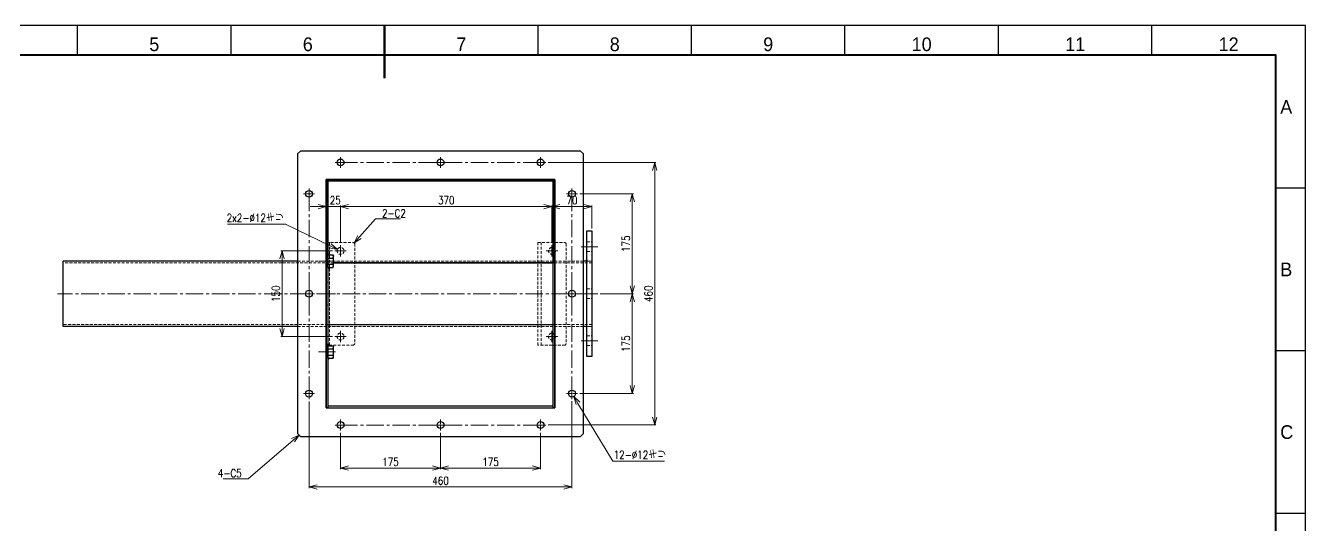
# Model space of a CAD drawing. Header units: millimetres. Extents: x 0 to 7035, y -19 to 2390.
# Drawn here: x 4796 to 7035, y 1403 to 2279 of the extents above; entities that cross this region are included whole.
import ezdxf
from ezdxf import colors
from ezdxf.entities.mleader import LeaderData, LeaderLine
from ezdxf.enums import TextEntityAlignment as Align
from ezdxf.math import Vec2, Vec3

# ---------------------------------------------------------------- set-up
doc = ezdxf.new("R2010")
doc.units = ezdxf.units.MM
doc.header["$LTSCALE"] = 1.6
doc.header["$PDMODE"] = 99
doc.header["$PDSIZE"] = 1
doc.linetypes.add('CENTER2', pattern=[28.575, 19.05, -3.175, 3.175, -3.175])
doc.linetypes.add('HIDDEN2', pattern=[4.7625, 3.175, -1.5875])
for name, color, linetype, lineweight in [('03_かくれ線', 6, 'HIDDEN2', 13), ('04_中心線', 1, 'CENTER2', 9), ('07_寸法線', 3, 'Continuous', 9), ('99_図枠', 7, 'Continuous', 40)]:
    doc.layers.add(name, color=color, linetype=linetype, lineweight=lineweight)
doc.styles.add('寸法用', font='simplex.shx', dxfattribs={"width": 0.8, "bigfont": '@extfont2.shx'})
doc.styles.add('表題用', font='MS PGothic.ttf')
doc.dimstyles.new('機械製図用', dxfattribs={"dimtxt": 3.5, "dimasz": 3.5, "dimexe": 2, "dimexo": 0, "dimgap": 1.2, "dimtad": 1, "dimdsep": 46, "dimtxsty": '寸法用', "dimblk": 'OPEN30', "dimcen": 0, "dimclrd": 256, "dimclre": 256, "dimclrt": 7, "dimazin": 2, "dimtm": 1e-09, "dimtfac": 0.75, "dimtmove": 0, "dimatfit": 3, "dimldrblk": 'OPEN30', "dimfxl": 1, "dimlwd": -1, "dimlwe": -1, "dimarcsym": 0})
doc.dimstyles.new('機械製図用$3', dxfattribs={"dimtxt": 3.5, "dimasz": 3.5, "dimexe": 2, "dimexo": 0, "dimgap": 1.2, "dimtad": 1, "dimtih": 1, "dimtoh": 1, "dimdsep": 46, "dimtxsty": '寸法用', "dimblk": 'OPEN30', "dimcen": 0, "dimsd1": 1, "dimclrd": 256, "dimclre": 256, "dimclrt": 7, "dimazin": 2, "dimtm": 1e-09, "dimtfac": 0.75, "dimtofl": 0, "dimtmove": 0, "dimatfit": 3, "dimldrblk": 'OPEN30', "dimfxl": 1, "dimlwd": -1, "dimlwe": -1, "dimarcsym": 0})

# ---------------------------------------------------------------- blocks, each defined once
blk = doc.blocks.new('*U206')
at = {"layer": '04_中心線', "color": 0, "linetype": 'CENTER2', "transparency": 16777216}
for p, q in [((-9.5, 0), (-1.2, 0)), ((0, 1.2), (0, 9.5)), ((1.2, 0), (9.5, 0)), ((0, -9.5), (0, -1.2))]:
    blk.add_line(p, q, dxfattribs=at)
at = {"layer": '04_中心線', "color": 0, "linetype": 'Continuous', "transparency": 16777216}
for p, q in [((-0.6, 0), (0.6, 0)), ((0, -0.6), (0, 0.6))]:
    blk.add_line(p, q, dxfattribs=at)
blk = doc.blocks.new('*U215')
at = {"layer": '04_中心線', "color": 0, "linetype": 'CENTER2', "transparency": 16777216}
for p, q in [((-9.5, 0), (-1.2, 0)), ((0, 1.2), (0, 9.5)), ((1.2, 0), (9.5, 0)), ((0, -9.5), (0, -1.2))]:
    blk.add_line(p, q, dxfattribs=at)
at = {"layer": '04_中心線', "color": 0, "linetype": 'Continuous', "transparency": 16777216}
for p, q in [((-0.6, 0), (0.6, 0)), ((0, -0.6), (0, 0.6))]:
    blk.add_line(p, q, dxfattribs=at)
blk = doc.blocks.new('*U216')
at = {"layer": '04_中心線', "color": 0, "linetype": 'CENTER2', "transparency": 16777216}
for p, q in [((-9.5, 0), (-1.2, 0)), ((0, 1.2), (0, 9.5)), ((1.2, 0), (9.5, 0)), ((0, -9.5), (0, -1.2))]:
    blk.add_line(p, q, dxfattribs=at)
at = {"layer": '04_中心線', "color": 0, "linetype": 'Continuous', "transparency": 16777216}
for p, q in [((-0.6, 0), (0.6, 0)), ((0, -0.6), (0, 0.6))]:
    blk.add_line(p, q, dxfattribs=at)
blk = doc.blocks.new('*U217')
at = {"layer": '04_中心線', "color": 0, "linetype": 'CENTER2', "transparency": 16777216}
for p, q in [((-9.5, 0), (-1.2, 0)), ((0, 1.2), (0, 9.5)), ((1.2, 0), (9.5, 0)), ((0, -9.5), (0, -1.2))]:
    blk.add_line(p, q, dxfattribs=at)
at = {"layer": '04_中心線', "color": 0, "linetype": 'Continuous', "transparency": 16777216}
for p, q in [((-0.6, 0), (0.6, 0)), ((0, -0.6), (0, 0.6))]:
    blk.add_line(p, q, dxfattribs=at)
blk = doc.blocks.new('*U218')
at = {"layer": '04_中心線', "color": 0, "linetype": 'CENTER2', "transparency": 16777216}
for p, q in [((-9.5, 0), (-1.2, 0)), ((0, 1.2), (0, 9.5)), ((1.2, 0), (9.5, 0)), ((0, -9.5), (0, -1.2))]:
    blk.add_line(p, q, dxfattribs=at)
at = {"layer": '04_中心線', "color": 0, "linetype": 'Continuous', "transparency": 16777216}
for p, q in [((-0.6, 0), (0.6, 0)), ((0, -0.6), (0, 0.6))]:
    blk.add_line(p, q, dxfattribs=at)
blk = doc.blocks.new('*U219')
at = {"layer": '04_中心線', "color": 0, "linetype": 'CENTER2', "transparency": 16777216}
for p, q in [((-9.5, 0), (-1.2, 0)), ((0, 1.2), (0, 9.5)), ((1.2, 0), (9.5, 0)), ((0, -9.5), (0, -1.2))]:
    blk.add_line(p, q, dxfattribs=at)
at = {"layer": '04_中心線', "color": 0, "linetype": 'Continuous', "transparency": 16777216}
for p, q in [((-0.6, 0), (0.6, 0)), ((0, -0.6), (0, 0.6))]:
    blk.add_line(p, q, dxfattribs=at)
blk = doc.blocks.new('*U220')
at = {"layer": '04_中心線', "color": 0, "linetype": 'CENTER2', "transparency": 16777216}
for p, q in [((-9.5, 0), (-1.2, 0)), ((0, 1.2), (0, 9.5)), ((1.2, 0), (9.5, 0)), ((0, -9.5), (0, -1.2))]:
    blk.add_line(p, q, dxfattribs=at)
at = {"layer": '04_中心線', "color": 0, "linetype": 'Continuous', "transparency": 16777216}
for p, q in [((-0.6, 0), (0.6, 0)), ((0, -0.6), (0, 0.6))]:
    blk.add_line(p, q, dxfattribs=at)
blk = doc.blocks.new('*U221')
at = {"layer": '04_中心線', "color": 0, "linetype": 'CENTER2', "transparency": 16777216}
for p, q in [((-9.5, 0), (-1.2, 0)), ((0, 1.2), (0, 9.5)), ((1.2, 0), (9.5, 0)), ((0, -9.5), (0, -1.2))]:
    blk.add_line(p, q, dxfattribs=at)
at = {"layer": '04_中心線', "color": 0, "linetype": 'Continuous', "transparency": 16777216}
for p, q in [((-0.6, 0), (0.6, 0)), ((0, -0.6), (0, 0.6))]:
    blk.add_line(p, q, dxfattribs=at)
blk = doc.blocks.new('*U222')
at = {"layer": '04_中心線', "color": 0, "linetype": 'CENTER2', "transparency": 16777216}
for p, q in [((-9.5, 0), (-1.2, 0)), ((0, 1.2), (0, 9.5)), ((1.2, 0), (9.5, 0)), ((0, -9.5), (0, -1.2))]:
    blk.add_line(p, q, dxfattribs=at)
at = {"layer": '04_中心線', "color": 0, "linetype": 'Continuous', "transparency": 16777216}
for p, q in [((-0.6, 0), (0.6, 0)), ((0, -0.6), (0, 0.6))]:
    blk.add_line(p, q, dxfattribs=at)
blk = doc.blocks.new('*U223')
at = {"layer": '04_中心線', "color": 0, "linetype": 'CENTER2', "transparency": 16777216}
for p, q in [((-9.5, 0), (-1.2, 0)), ((0, 1.2), (0, 9.5)), ((1.2, 0), (9.5, 0)), ((0, -9.5), (0, -1.2))]:
    blk.add_line(p, q, dxfattribs=at)
at = {"layer": '04_中心線', "color": 0, "linetype": 'Continuous', "transparency": 16777216}
for p, q in [((-0.6, 0), (0.6, 0)), ((0, -0.6), (0, 0.6))]:
    blk.add_line(p, q, dxfattribs=at)
blk = doc.blocks.new('*U208')
at = {"layer": '04_中心線', "color": 0, "linetype": 'CENTER2', "transparency": 16777216}
for p, q in [((-9.5, 0), (-1.2, 0)), ((0, 1.2), (0, 9.5)), ((1.2, 0), (9.5, 0)), ((0, -9.5), (0, -1.2))]:
    blk.add_line(p, q, dxfattribs=at)
at = {"layer": '04_中心線', "color": 0, "linetype": 'Continuous', "transparency": 16777216}
for p, q in [((-0.6, 0), (0.6, 0)), ((0, -0.6), (0, 0.6))]:
    blk.add_line(p, q, dxfattribs=at)
blk = doc.blocks.new('*U209')
at = {"layer": '04_中心線', "color": 0, "linetype": 'CENTER2', "transparency": 16777216}
for p, q in [((-9.5, 0), (-1.2, 0)), ((0, 1.2), (0, 9.5)), ((1.2, 0), (9.5, 0)), ((0, -9.5), (0, -1.2))]:
    blk.add_line(p, q, dxfattribs=at)
at = {"layer": '04_中心線', "color": 0, "linetype": 'Continuous', "transparency": 16777216}
for p, q in [((-0.6, 0), (0.6, 0)), ((0, -0.6), (0, 0.6))]:
    blk.add_line(p, q, dxfattribs=at)
blk = doc.blocks.new('_Open30')
at = {"color": 0, "linetype": 'ByBlock', "lineweight": -2}
for p, q in [((-1, 0.27), (0, 0)), ((0, 0), (-1, -0.27)), ((0, 0), (-1, 0))]:
    blk.add_line(p, q, dxfattribs=at)
blk = doc.blocks.new('*D238')
at = {"layer": '07_寸法線', "transparency": 16777216}
for p, q in [((5347.1, 1564.8), (5347.1, 1501.2)), ((5522.1, 1536.2), (5522.1, 1501.2)), ((5508.1, 1503.2), (5361.1, 1503.2))]:
    blk.add_line(p, q, dxfattribs=at)
at = {"layer": 'Defpoints', "color": 0, "transparency": 16777216}
for p in [(5347.1, 1568.8), (5522.1, 1540.2), (5347.1, 1503.2)]:
    blk.add_point(p, dxfattribs=at)
at = {"layer": '07_寸法線', "transparency": 16777216, "xscale": 14, "yscale": 14, "zscale": 14, "rotation": 180}
blk.add_blockref('_Open30', (5347.1, 1503.2), dxfattribs=at)
at = {"layer": '07_寸法線', "transparency": 16777216, "xscale": 14, "yscale": 14, "zscale": 14}
blk.add_blockref('_Open30', (5522.1, 1503.2), dxfattribs=at)
at = {"layer": '07_寸法線', "color": 7, "transparency": 16777216, "insert": (5434.6, 1514.2), "char_height": 14, "attachment_point": 5, "style": '寸法用'}
blk.add_mtext('175', dxfattribs=at)
blk = doc.blocks.new('*D237')
at = {"layer": '07_寸法線', "transparency": 16777216}
for p, q in [((5522.1, 1565.3), (5522.1, 1501.2)), ((5697.1, 1565.3), (5697.1, 1501.2)), ((5536.1, 1503.2), (5683.1, 1503.2))]:
    blk.add_line(p, q, dxfattribs=at)
at = {"layer": 'Defpoints', "color": 0, "transparency": 16777216}
for p in [(5522.1, 1569.3), (5697.1, 1569.3), (5697.1, 1503.2)]:
    blk.add_point(p, dxfattribs=at)
at = {"layer": '07_寸法線', "transparency": 16777216, "xscale": 14, "yscale": 14, "zscale": 14, "rotation": 180}
blk.add_blockref('_Open30', (5522.1, 1503.2), dxfattribs=at)
at = {"layer": '07_寸法線', "transparency": 16777216, "xscale": 14, "yscale": 14, "zscale": 14}
blk.add_blockref('_Open30', (5697.1, 1503.2), dxfattribs=at)
at = {"layer": '07_寸法線', "color": 7, "transparency": 16777216, "insert": (5609.6, 1514.2), "char_height": 14, "attachment_point": 5, "style": '寸法用'}
blk.add_mtext('175', dxfattribs=at)
blk = doc.blocks.new('*D239')
at = {"layer": '07_寸法線', "transparency": 16777216}
for p, q in [((5292.1, 1619.8), (5292.1, 1468.2)), ((5752.1, 1620.3), (5752.1, 1468.2)), ((5306.1, 1470.2), (5738.1, 1470.2))]:
    blk.add_line(p, q, dxfattribs=at)
at = {"layer": 'Defpoints', "color": 0, "transparency": 16777216}
for p in [(5292.1, 1623.8), (5752.1, 1624.3), (5752.1, 1470.2)]:
    blk.add_point(p, dxfattribs=at)
at = {"layer": '07_寸法線', "transparency": 16777216, "xscale": 14, "yscale": 14, "zscale": 14, "rotation": 180}
blk.add_blockref('_Open30', (5292.1, 1470.2), dxfattribs=at)
at = {"layer": '07_寸法線', "transparency": 16777216, "xscale": 14, "yscale": 14, "zscale": 14}
blk.add_blockref('_Open30', (5752.1, 1470.2), dxfattribs=at)
at = {"layer": '07_寸法線', "color": 7, "transparency": 16777216, "insert": (5522.1, 1481.2), "char_height": 14, "attachment_point": 5, "style": '寸法用'}
blk.add_mtext('460', dxfattribs=at)
blk = doc.blocks.new('*D234')
at = {"layer": '07_寸法線', "transparency": 16777216}
for p, q in [((5765.6, 1983.8), (5859.5, 1983.8)), ((5857.5, 1822.8), (5857.5, 1969.8)), ((5801.5, 1808.8), (5859.5, 1808.8))]:
    blk.add_line(p, q, dxfattribs=at)
at = {"layer": 'Defpoints', "color": 0, "transparency": 16777216}
for p in [(5761.6, 1983.8), (5857.5, 1983.8), (5797.5, 1808.8)]:
    blk.add_point(p, dxfattribs=at)
at = {"layer": '07_寸法線', "transparency": 16777216, "xscale": 14, "yscale": 14, "zscale": 14}
for p, rotation in [((5857.5, 1983.8), 90), ((5857.5, 1808.8), 270)]:
    blk.add_blockref('_Open30', p, dxfattribs=dict(at, rotation=rotation))
at = {"layer": '07_寸法線', "color": 7, "transparency": 16777216, "insert": (5846.5, 1896.3), "char_height": 14, "attachment_point": 5, "rotation": 90, "style": '寸法用'}
blk.add_mtext('175', dxfattribs=at)
blk = doc.blocks.new('*D236')
at = {"layer": '07_寸法線', "transparency": 16777216}
for p, q in [((5801.5, 1808.8), (5859.5, 1808.8)), ((5857.5, 1794.8), (5857.5, 1647.8)), ((5765.6, 1633.8), (5859.5, 1633.8))]:
    blk.add_line(p, q, dxfattribs=at)
at = {"layer": 'Defpoints', "color": 0, "transparency": 16777216}
for p in [(5797.5, 1808.8), (5761.6, 1633.8), (5857.5, 1633.8)]:
    blk.add_point(p, dxfattribs=at)
at = {"layer": '07_寸法線', "transparency": 16777216, "xscale": 14, "yscale": 14, "zscale": 14}
for p, rotation in [((5857.5, 1808.8), 90), ((5857.5, 1633.8), 270)]:
    blk.add_blockref('_Open30', p, dxfattribs=dict(at, rotation=rotation))
at = {"layer": '07_寸法線', "color": 7, "transparency": 16777216, "insert": (5846.5, 1721.3), "char_height": 14, "attachment_point": 5, "rotation": 90, "style": '寸法用'}
blk.add_mtext('175', dxfattribs=at)
blk = doc.blocks.new('*D233')
at = {"layer": '07_寸法線', "transparency": 16777216}
for p, q in [((5710.6, 2038.8), (5898.8, 2038.8)), ((5896.8, 1592.8), (5896.8, 2024.8)), ((5710.6, 1578.8), (5898.8, 1578.8))]:
    blk.add_line(p, q, dxfattribs=at)
at = {"layer": 'Defpoints', "color": 0, "transparency": 16777216}
for p in [(5706.6, 2038.8), (5896.8, 2038.8), (5706.6, 1578.8)]:
    blk.add_point(p, dxfattribs=at)
at = {"layer": '07_寸法線', "transparency": 16777216, "xscale": 14, "yscale": 14, "zscale": 14}
for p, rotation in [((5896.8, 2038.8), 90), ((5896.8, 1578.8), 270)]:
    blk.add_blockref('_Open30', p, dxfattribs=dict(at, rotation=rotation))
at = {"layer": '07_寸法線', "color": 7, "transparency": 16777216, "insert": (5885.8, 1808.8), "char_height": 14, "attachment_point": 5, "rotation": 90, "style": '寸法用'}
blk.add_mtext('460', dxfattribs=at)
blk = doc.blocks.new('*D235')
at = {"layer": '07_寸法線', "transparency": 16777216}
for p, q in [((5717.1, 1897.8), (5717.1, 1963.5)), ((5731.1, 1961.5), (5773.1, 1961.5)), ((5787.1, 1922.8), (5787.1, 1963.5))]:
    blk.add_line(p, q, dxfattribs=at)
at = {"layer": 'Defpoints', "color": 0, "transparency": 16777216}
for p in [(5787.1, 1961.5), (5787.1, 1918.8), (5717.1, 1893.8)]:
    blk.add_point(p, dxfattribs=at)
at = {"layer": '07_寸法線', "transparency": 16777216, "xscale": 14, "yscale": 14, "zscale": 14, "rotation": 180}
blk.add_blockref('_Open30', (5717.1, 1961.5), dxfattribs=at)
at = {"layer": '07_寸法線', "transparency": 16777216, "xscale": 14, "yscale": 14, "zscale": 14}
blk.add_blockref('_Open30', (5787.1, 1961.5), dxfattribs=at)
at = {"layer": '07_寸法線', "color": 7, "transparency": 16777216, "insert": (5752.1, 1972.5), "char_height": 14, "attachment_point": 5, "style": '寸法用'}
blk.add_mtext('70', dxfattribs=at)
blk = doc.blocks.new('*D231')
at = {"layer": '07_寸法線', "transparency": 16777216}
for p, q in [((5347.1, 1897.8), (5347.1, 1963.5)), ((5703.1, 1961.5), (5361.1, 1961.5)), ((5717.1, 1897.8), (5717.1, 1963.5))]:
    blk.add_line(p, q, dxfattribs=at)
at = {"layer": 'Defpoints', "color": 0, "transparency": 16777216}
for p in [(5347.1, 1961.5), (5347.1, 1893.8), (5717.1, 1893.8)]:
    blk.add_point(p, dxfattribs=at)
at = {"layer": '07_寸法線', "transparency": 16777216, "xscale": 14, "yscale": 14, "zscale": 14, "rotation": 180}
blk.add_blockref('_Open30', (5347.1, 1961.5), dxfattribs=at)
at = {"layer": '07_寸法線', "transparency": 16777216, "xscale": 14, "yscale": 14, "zscale": 14}
blk.add_blockref('_Open30', (5717.1, 1961.5), dxfattribs=at)
at = {"layer": '07_寸法線', "color": 7, "transparency": 16777216, "insert": (5532.1, 1972.5), "char_height": 14, "attachment_point": 5, "style": '寸法用'}
blk.add_mtext('370', dxfattribs=at)
blk = doc.blocks.new('*D232')
at = {"layer": '07_寸法線', "transparency": 16777216}
for p, q in [((5308.1, 1961.5), (5294.1, 1961.5)), ((5322.1, 1902.8), (5322.1, 1963.5)), ((5347.1, 1961.5), (5322.1, 1961.5)), ((5347.1, 1897.8), (5347.1, 1963.5)), ((5361.1, 1961.5), (5375.1, 1961.5))]:
    blk.add_line(p, q, dxfattribs=at)
at = {"layer": 'Defpoints', "color": 0, "transparency": 16777216}
for p in [(5322.1, 1961.5), (5322.1, 1898.8), (5347.1, 1893.8)]:
    blk.add_point(p, dxfattribs=at)
at = {"layer": '07_寸法線', "transparency": 16777216, "xscale": 14, "yscale": 14, "zscale": 14}
blk.add_blockref('_Open30', (5322.1, 1961.5), dxfattribs=at)
at = {"layer": '07_寸法線', "transparency": 16777216, "xscale": 14, "yscale": 14, "zscale": 14, "rotation": 180}
blk.add_blockref('_Open30', (5347.1, 1961.5), dxfattribs=at)
at = {"layer": '07_寸法線', "color": 7, "transparency": 16777216, "insert": (5337.9, 1972.5), "char_height": 14, "attachment_point": 5, "style": '寸法用'}
blk.add_mtext('25', dxfattribs=at)
blk = doc.blocks.new('*D241')
at = {"layer": '07_寸法線', "transparency": 16777216}
for p, q in [((5149.2, 1930.6), (5250.7, 1930.6)), ((5250.7, 1930.6), (5329.1, 1892.5))]:
    blk.add_line(p, q, dxfattribs=at)
at = {"layer": 'Defpoints', "color": 0, "transparency": 16777216}
for p in [(5341.7, 1886.4), (5352.5, 1881.2)]:
    blk.add_point(p, dxfattribs=at)
at = {"layer": '07_寸法線', "transparency": 16777216, "xscale": 14, "yscale": 14, "zscale": 14, "rotation": 334.0855393128426}
blk.add_blockref('_Open30', (5341.7, 1886.4), dxfattribs=at)
at = {"layer": '07_寸法線', "color": 7, "transparency": 16777216, "insert": (5197.9, 1941.6), "char_height": 14, "attachment_point": 5, "style": '寸法用'}
blk.add_mtext('2x2-∅12キリ', dxfattribs=at)
blk = doc.blocks.new('*D240')
at = {"layer": '07_寸法線', "transparency": 16777216}
for p, q in [((5823.8, 1515.6), (5762.5, 1616.7)), ((5914.1, 1515.6), (5823.8, 1515.6))]:
    blk.add_line(p, q, dxfattribs=at)
at = {"layer": 'Defpoints', "color": 0, "transparency": 16777216}
for p in [(5749, 1638.9), (5755.2, 1628.7)]:
    blk.add_point(p, dxfattribs=at)
at = {"layer": '07_寸法線', "transparency": 16777216, "xscale": 14, "yscale": 14, "zscale": 14, "rotation": 121.2516655198328}
blk.add_blockref('_Open30', (5755.2, 1628.7), dxfattribs=at)
at = {"layer": '07_寸法線', "color": 7, "transparency": 16777216, "insert": (5871, 1526.6), "char_height": 14, "attachment_point": 5, "style": '寸法用'}
blk.add_mtext('12-{\\A1;∅12}キリ', dxfattribs=at)
blk = doc.blocks.new('*D252')
at = {"layer": '07_寸法線', "transparency": 16777216}
for p, q in [((5333.1, 1883.8), (5242.9, 1883.8)), ((5244.9, 1747.8), (5244.9, 1869.8)), ((5333.1, 1733.8), (5242.9, 1733.8))]:
    blk.add_line(p, q, dxfattribs=at)
at = {"layer": 'Defpoints', "color": 0, "transparency": 16777216}
for p in [(5244.9, 1883.8), (5337.1, 1883.8), (5337.1, 1733.8)]:
    blk.add_point(p, dxfattribs=at)
at = {"layer": '07_寸法線', "transparency": 16777216, "xscale": 14, "yscale": 14, "zscale": 14}
for p, rotation in [((5244.9, 1883.8), 90), ((5244.9, 1733.8), 270)]:
    blk.add_blockref('_Open30', p, dxfattribs=dict(at, rotation=rotation))
at = {"layer": '07_寸法線', "color": 7, "transparency": 16777216, "insert": (5233.9, 1808.8), "char_height": 14, "attachment_point": 5, "rotation": 90, "style": '寸法用'}
blk.add_mtext('150', dxfattribs=at)

msp = doc.modelspace()

# ---------------------------------------------------------------- hatches: boundary and pattern name
h = msp.add_hatch(color=256)
h.dxf.hatch_style = 1
h.paths.add_polyline_path([(5328.099, 1854.81), (5325.099, 1854.81), (5325.099, 1851.81)])
h.paths.add_polyline_path([(5325.099, 1879.75), (5325.099, 1876.75), (5328.099, 1876.75)])
h = msp.add_hatch(color=256)
h.dxf.hatch_style = 1
h.paths.add_polyline_path([(5328.099, 1695.81), (5325.099, 1695.81), (5325.099, 1692.81)])
h.paths.add_polyline_path([(5325.099, 1720.75), (5325.099, 1717.75), (5328.099, 1717.75)])

# ---------------------------------------------------------------- linework, layer by layer
for p, q in [((5325.099, 1863.18), (5325.099, 2008.78)), ((5325.099, 2008.78), (5719.099, 2008.78)), ((5719.099, 2006.03), (5325.099, 2006.03)), ((5719.099, 2008.78), (5719.099, 1863.18)), ((4862.099, 1751.63), (4862.099, 1865.93)), ((5719.099, 1863.18), (5335.099, 1863.18)), ((5335.099, 1862.93), (5719.099, 1862.93)), ((5325.099, 1754.63), (5719.099, 1754.63)), ((5719.099, 1611.53), (5325.099, 1611.53))]:
    msp.add_line(p, q)
at = {"color": 0}
for p, q in [((5272.099, 1865.93), (4862.099, 1865.93)), ((5778.099, 1865.93), (5772.099, 1865.93)), ((5272.099, 1751.63), (4862.099, 1751.63)), ((5778.099, 1751.63), (5772.099, 1751.63))]:
    msp.add_line(p, q, dxfattribs=at)
for points in [[(5767.099, 2058.78), (5277.099, 2058.78), (5272.099, 2053.78), (5272.099, 1563.78), (5277.099, 1558.78), (5767.099, 1558.78), (5772.099, 1563.78), (5772.099, 2053.78)], [(5722.099, 2008.78), (5322.099, 2008.78), (5322.099, 1608.78), (5722.099, 1608.78)], [(5778.099, 1918.78), (5787.099, 1918.78), (5787.099, 1698.78), (5778.099, 1698.78)]]:
    msp.add_lwpolyline(points, close=True, dxfattribs=at)
for points in [[(5325.099, 1608.78), (5322.099, 1608.78), (5322.099, 2008.78), (5325.099, 2008.78)], [(5722.099, 1608.78), (5719.099, 1608.78), (5719.099, 2008.78), (5722.099, 2008.78)], [(5719.099, 1754.38), (5325.099, 1754.38), (5325.099, 1608.78), (5719.099, 1608.78)]]:
    msp.add_lwpolyline(points, close=True)
for points in [[(5328.099, 1876.75), (5325.099, 1876.75), (5325.099, 1879.75), (5328.099, 1876.75)], [(5325.099, 1876.75), (5333.962, 1876.75)], [(5325.099, 1854.81), (5325.099, 1876.75)], [(5325.099, 1871.265), (5333.962, 1871.265)], [(5325.099, 1860.295), (5333.962, 1860.295)], [(5333.962, 1876.75), (5335.099, 1874.78)], [(5335.099, 1856.78), (5335.099, 1874.78)], [(5325.099, 1854.81), (5333.962, 1854.81)], [(5328.099, 1854.81), (5325.099, 1854.81), (5325.099, 1851.81), (5328.099, 1854.81)], [(5333.962, 1854.81), (5335.099, 1856.78)], [(5328.099, 1717.75), (5325.099, 1717.75), (5325.099, 1720.75), (5328.099, 1717.75)], [(5325.099, 1717.75), (5333.962, 1717.75)], [(5325.099, 1695.81), (5325.099, 1717.75)], [(5325.099, 1712.265), (5333.962, 1712.265)], [(5333.962, 1717.75), (5335.099, 1715.78)], [(5335.099, 1697.78), (5335.099, 1715.78)], [(5325.099, 1701.295), (5333.962, 1701.295)], [(5325.099, 1695.81), (5333.962, 1695.81)], [(5328.099, 1695.81), (5325.099, 1695.81), (5325.099, 1692.81), (5328.099, 1695.81)], [(5333.962, 1695.81), (5335.099, 1697.78)]]:
    msp.add_lwpolyline(points)
for points in [[(5333.962, 1871.265, 0.26794908), (5333.962, 1876.75)], [(5333.962, 1860.295, 0.20733158), (5333.962, 1871.265)], [(5333.962, 1854.81, 0.26794908), (5333.962, 1860.295)], [(5333.962, 1712.265, 0.26794908), (5333.962, 1717.75)], [(5333.962, 1701.295, 0.20733158), (5333.962, 1712.265)], [(5333.962, 1695.81, 0.26794908), (5333.962, 1701.295)]]:
    msp.add_lwpolyline(points, format="xyb")
at = {"color": 3}
for points in [[(5778.099, 1865.93), (5776.099, 1865.93), (5776.099, 1865.93), (5778.099, 1867.93)], [(5778.099, 1751.63), (5776.099, 1751.63), (5776.099, 1751.63), (5778.099, 1749.63)]]:
    msp.add_lwpolyline(points, close=True, dxfattribs=at)
at = {"color": 0}
for centre in [(5347.099, 2038.78), (5522.099, 2038.78), (5697.099, 2038.78), (5292.099, 1983.78), (5752.099, 1983.78), (5292.099, 1808.78), (5752.099, 1808.78), (5292.099, 1633.78), (5752.099, 1633.78), (5347.099, 1578.78), (5522.099, 1578.78), (5697.099, 1578.78)]:
    msp.add_circle(centre, 6, dxfattribs=at)
at = {"layer": '03_かくれ線'}
for p, q in [((5322.099, 1898.78), (5370.099, 1898.78)), ((5322.099, 1898.78), (5322.099, 1718.78)), ((5328.099, 1898.78), (5328.099, 1718.78)), ((5372.099, 1896.78), (5370.099, 1898.78)), ((5372.099, 1896.78), (5372.099, 1720.78)), ((5692.099, 1898.78), (5740.099, 1898.78)), ((5692.099, 1898.78), (5692.099, 1718.78)), ((5698.099, 1898.78), (5698.099, 1718.78)), ((5742.099, 1896.78), (5740.099, 1898.78)), ((5742.099, 1896.78), (5742.099, 1720.78)), ((5778.099, 1899.552), (5787.099, 1899.552)), ((5778.099, 1882.552), (5787.099, 1882.552)), ((5335.099, 1862.93), (4862.099, 1862.93)), ((5272.099, 1865.93), (5324.099, 1865.93)), ((5322.099, 1872.28), (5325.099, 1872.28)), ((5322.099, 1751.63), (5322.099, 1865.93)), ((5322.099, 1862.93), (5325.099, 1862.93)), ((5322.099, 1859.28), (5325.099, 1859.28)), ((5772.099, 1865.93), (5324.099, 1865.93)), ((5719.099, 1865.93), (5325.099, 1865.93)), ((5335.099, 1863.18), (5325.099, 1863.18)), ((5787.099, 1862.93), (5719.099, 1862.93)), ((5719.099, 1862.93), (5722.099, 1862.93)), ((5722.099, 1751.63), (5722.099, 1865.93)), ((5787.099, 1865.93), (5778.099, 1865.93)), ((5778.099, 1865.93), (5787.099, 1865.93)), ((5787.099, 1751.63), (5787.099, 1865.93)), ((5322.099, 1828.78), (5325.099, 1828.78)), ((5778.099, 1817.28), (5787.099, 1817.28)), ((5778.099, 1800.28), (5787.099, 1800.28)), ((5322.099, 1788.78), (5325.099, 1788.78)), ((5325.099, 1754.63), (4862.099, 1754.63)), ((5272.099, 1751.63), (5324.099, 1751.63)), ((5322.099, 1754.63), (5325.099, 1754.63)), ((5772.099, 1751.63), (5324.099, 1751.63)), ((5719.099, 1751.63), (5325.099, 1751.63)), ((5787.099, 1754.63), (5719.099, 1754.63)), ((5719.099, 1754.63), (5722.099, 1754.63)), ((5787.099, 1751.63), (5778.099, 1751.63)), ((5778.099, 1751.63), (5787.099, 1751.63)), ((5778.099, 1735.008), (5787.099, 1735.008)), ((5370.099, 1718.78), (5322.099, 1718.78)), ((5322.099, 1713.28), (5325.099, 1713.28)), ((5370.099, 1718.78), (5372.099, 1720.78)), ((5740.099, 1718.78), (5692.099, 1718.78)), ((5740.099, 1718.78), (5742.099, 1720.78)), ((5778.099, 1718.008), (5787.099, 1718.008)), ((5322.099, 1700.28), (5325.099, 1700.28))]:
    msp.add_line(p, q, dxfattribs=at)
for centre in [(5347.099, 1883.78), (5717.099, 1883.78), (5347.099, 1733.78), (5717.099, 1733.78)]:
    msp.add_circle(centre, 6, dxfattribs=at)
at = {"layer": '04_中心線'}
for p, q in [((5697.099, 2038.78), (5347.099, 2038.78)), ((5292.099, 1983.78), (5292.099, 1633.78)), ((5752.099, 1983.78), (5752.099, 1633.78)), ((5337.099, 1883.78), (5357.099, 1883.78)), ((5347.099, 1873.78), (5347.099, 1893.78)), ((5707.099, 1883.78), (5727.099, 1883.78)), ((5717.099, 1873.78), (5717.099, 1893.78)), ((5768.102, 1891.052), (5797.475, 1891.052)), ((5308.599, 1865.78), (5338.599, 1865.78)), ((5792.679, 1808.78), (4852.099, 1808.78)), ((5308.599, 1808.78), (5338.599, 1808.78)), ((5768.102, 1808.78), (5797.475, 1808.78)), ((5337.099, 1733.78), (5357.099, 1733.78)), ((5347.099, 1743.78), (5347.099, 1723.78)), ((5707.099, 1733.78), (5727.099, 1733.78)), ((5717.099, 1743.78), (5717.099, 1723.78)), ((5768.102, 1726.508), (5797.475, 1726.508)), ((5308.599, 1706.78), (5338.599, 1706.78)), ((5697.099, 1578.78), (5347.099, 1578.78))]:
    msp.add_line(p, q, dxfattribs=at)
for points in [[(5335.099, 1865.78), (5325.099, 1865.78)], [(5335.099, 1706.78), (5325.099, 1706.78)]]:
    msp.add_lwpolyline(points, dxfattribs=at)
at = {"layer": '99_図枠', "lineweight": 25}
for p, q in [((4886.991, 2226.575), (4886.991, 2278.58)), ((5155.538, 2226.575), (5155.538, 2278.58)), ((5692.632, 2226.575), (5692.632, 2278.58)), ((5961.179, 2226.575), (5961.179, 2278.58)), ((6229.726, 2226.575), (6229.726, 2278.58)), ((6229.726, 2226.575), (6229.726, 2278.58)), ((6498.273, 2226.575), (6498.273, 2278.58)), ((6766.82, 2226.575), (6766.82, 2278.58)), ((7035.367, 1993.728), (6983.361, 1993.728)), ((7035.367, 1708.877), (6983.361, 1708.877)), ((7035.367, 1424.025), (6983.361, 1424.025))]:
    msp.add_line(p, q, dxfattribs=at)
at = {"layer": '99_図枠', "lineweight": 53}
msp.add_line((5424.085, 2278.58), (5424.085, 2186.571), dxfattribs=at)
at = {"layer": '99_図枠'}
msp.add_lwpolyline([(3968.659, 51.773), (6983.361, 51.773), (6983.361, 2226.575), (3968.659, 2226.575)], close=True, dxfattribs=at)
at = {"layer": 'Defpoints'}
msp.add_lwpolyline([(3812.803, 0), (7035.367, 0), (7035.367, 2278.58), (3812.803, 2278.58)], close=True, dxfattribs=at)

# ---------------------------------------------------------------- block references
at = {"layer": '04_中心線', "linetype": 'CENTER2', "rotation": 180}
for name, p in [('*U217', (5347.099, 2038.78)), ('*U218', (5522.099, 2038.78)), ('*U219', (5697.099, 2038.78)), ('*U216', (5292.099, 1983.78)), ('*U220', (5752.099, 1983.78)), ('*U215', (5292.099, 1808.78)), ('*U221', (5752.099, 1808.78)), ('*U206', (5292.099, 1633.78)), ('*U222', (5752.099, 1633.78)), ('*U209', (5347.099, 1578.78)), ('*U208', (5522.099, 1578.78)), ('*U223', (5697.099, 1578.78))]:
    msp.add_blockref(name, p, dxfattribs=at)

# ---------------------------------------------------------------- texts
at = {"layer": '99_図枠', "lineweight": 13, "style": '表題用'}
for s, height, p in [('5', 24.002, (5021.265, 2226.575)), ('6', 24.002, (5289.812, 2226.575)), ('7', 24.002, (5558.358, 2226.575)), ('8', 24.002, (5826.905, 2226.575)), ('9', 24.002, (6095.452, 2226.575)), ('10', 24.0024, (6363.999, 2226.575)), ('11', 24.0024, (6632.546, 2226.575)), ('12', 24.0024, (6901.093, 2226.575))]:
    msp.add_text(s, height=height, dxfattribs=at).set_placement(p, align=Align.BOTTOM_CENTER)
for s, p in [('A', (6991.362, 2136.154)), ('B', (6991.362, 1851.303)), ('C', (6991.362, 1566.451))]:
    msp.add_text(s, height=24.002, dxfattribs=at).set_placement(p, align=Align.MIDDLE_LEFT)

# ---------------------------------------------------------------- dimensions: what is measured, and where the dimension line sits
at = {"layer": '07_寸法線'}
for base, p1, p2, picture, middle in [((5896.826, 2038.78), (5706.599, 1578.78), (5706.599, 2038.78), '*D233', (5885.826, 1808.78)), ((5857.48, 1983.78), (5797.475, 1808.78), (5761.599, 1983.78), '*D234', (5846.48, 1896.28)), ((5244.866, 1883.78), (5337.099, 1733.78), (5337.099, 1883.78), '*D252', (5233.866, 1808.78)), ((5857.48, 1633.78), (5797.475, 1808.78), (5761.599, 1633.78), '*D236', (5846.48, 1721.28))]:
    dim = msp.add_linear_dim(base=base, p1=p1, p2=p2, angle=90, dimstyle='機械製図用', override={"dimtxt": 14, "dimasz": 14, "dimexo": 4, "dimgap": 4}, dxfattribs=at)
    dim.commit()
    dim.dimension.update_dxf_attribs({"geometry": picture, "text_midpoint": middle})
dim = msp.add_linear_dim(base=(5322.099, 1961.467), p1=(5347.099, 1893.78), p2=(5322.099, 1898.78), dimstyle='機械製図用', override={"dimtxt": 14, "dimasz": 14, "dimexo": 4, "dimgap": 4, "dimtmove": 2}, dxfattribs=at)
dim.commit()
dim.dimension.update_dxf_attribs({"geometry": '*D232', "text_midpoint": (5337.86, 1972.467), "dimtype": 160})
for base, p1, p2, picture, middle in [((5347.099, 1961.467), (5717.099, 1893.78), (5347.099, 1893.78), '*D231', (5532.099, 1972.467)), ((5787.099, 1961.467), (5717.099, 1893.78), (5787.099, 1918.78), '*D235', (5752.099, 1972.467)), ((5752.099, 1470.19), (5292.099, 1623.78), (5752.099, 1624.28), '*D239', (5522.099, 1481.19)), ((5347.099, 1503.155), (5522.099, 1540.194), (5347.099, 1568.78), '*D238', (5434.599, 1514.155)), ((5697.099, 1503.155), (5522.099, 1569.28), (5697.099, 1569.28), '*D237', (5609.599, 1514.155))]:
    dim = msp.add_linear_dim(base=base, p1=p1, p2=p2, dimstyle='機械製図用', override={"dimtxt": 14, "dimasz": 14, "dimexo": 4, "dimgap": 4}, dxfattribs=at)
    dim.commit()
    dim.dimension.update_dxf_attribs({"geometry": picture, "text_midpoint": middle})
for p1, p2, text, picture, middle in [((5352.496, 1881.158), (5341.702, 1886.402), '2x2-<>キリ', '*D241', (5197.939, 1930.626)), ((5748.986, 1638.909), (5755.212, 1628.651), '12-{\\A1;<>}キリ', '*D240', (5870.951, 1515.621))]:
    dim = msp.add_diameter_dim_2p(p1=p1, p2=p2, text=text, dimstyle='機械製図用$3', override={"dimtxt": 14, "dimasz": 14, "dimgap": 4}, dxfattribs=at)
    dim.commit()
    dim.dimension.update_dxf_attribs({"geometry": picture, "text_midpoint": middle, "dimtype": 163})

# ---------------------------------------------------------------- leaders
ml = msp.add_multileader_mtext('Standard', dxfattribs=at)
ml.set_content('2-C2', color=7, style='寸法用')
ml.set_leader_properties(color=256, linetype='ByLayer', lineweight=-1)
ml.set_arrow_properties(name='OPEN30')
ml.build(insert=Vec2(0, 0))
ml.multileader.update_dxf_attribs({"has_dogleg": 0, "text_left_attachment_type": 6, "text_right_attachment_type": 6, "arrow_head_size": 14})
ctx = ml.context
ctx.base_point, ctx.char_height, ctx.arrow_head_size, ctx.landing_gap_size, ctx.plane_origin = Vec3(5408.48, 1939.801), 14, 14, 11.2, Vec3(5647.682, 1657.758)
ctx.left_attachment, ctx.right_attachment = 6, 6
notes = []
notes.append((ctx, [(0, (1, 1, 0), (5363.68, 1939.801), (1, 0), 44.8, [(0, [(5371.099, 1897.78)], 0, [])])]))
ctx.mtext.insert, ctx.mtext.width, ctx.mtext.defined_height, ctx.mtext.line_spacing_factor, ctx.mtext.flow_direction = Vec3(5419.68, 1956.601), 41.99289, 17.693, 3, 5
ml = msp.add_multileader_mtext('Standard', dxfattribs=at)
ml.set_content('4-C5', color=7, style='寸法用')
ml.set_leader_properties(color=256, linetype='ByLayer', lineweight=-1)
ml.set_arrow_properties(name='OPEN30')
ml.build(insert=Vec2(0, 0))
ml.multileader.update_dxf_attribs({"has_dogleg": 0, "text_left_attachment_type": 6, "text_right_attachment_type": 6, "arrow_head_size": 14})
ctx = ml.context
ctx.base_point, ctx.char_height, ctx.arrow_head_size, ctx.landing_gap_size, ctx.plane_origin = Vec3(5119.809, 1484.496), 14, 14, 11.2, Vec3(5551.182, 1321.258)
ctx.left_attachment, ctx.right_attachment, ctx.text_align_type = 6, 6, 2
notes.append((ctx, [(1, (1, 1, 0), (5193.409, 1484.496), (-1, 0), 8, [(0, [(5274.599, 1561.28)], 0, [])])]))
ctx.mtext.insert, ctx.mtext.width, ctx.mtext.defined_height, ctx.mtext.alignment, ctx.mtext.line_spacing_factor, ctx.mtext.flow_direction = Vec3(5174.209, 1501.296), 190.96372, 17.693, 3, 3, 5
for ctx, leaders in notes:
    for number, flags, end, landing, length, lines in leaders:
        leader = LeaderData()
        leader.index, (leader.has_last_leader_line, leader.has_dogleg_vector, leader.attachment_direction) = number, flags
        leader.last_leader_point, leader.dogleg_vector, leader.dogleg_length = Vec3(end), Vec3(landing), length
        for number, points, colour, breaks in lines:
            line = LeaderLine()
            line.index, line.vertices, line.color, line.breaks = number, Vec3.list(points), colors.encode_raw_color(colour), breaks
            leader.lines.append(line)
        ctx.leaders.append(leader)

doc.saveas('drawing.dxf')
